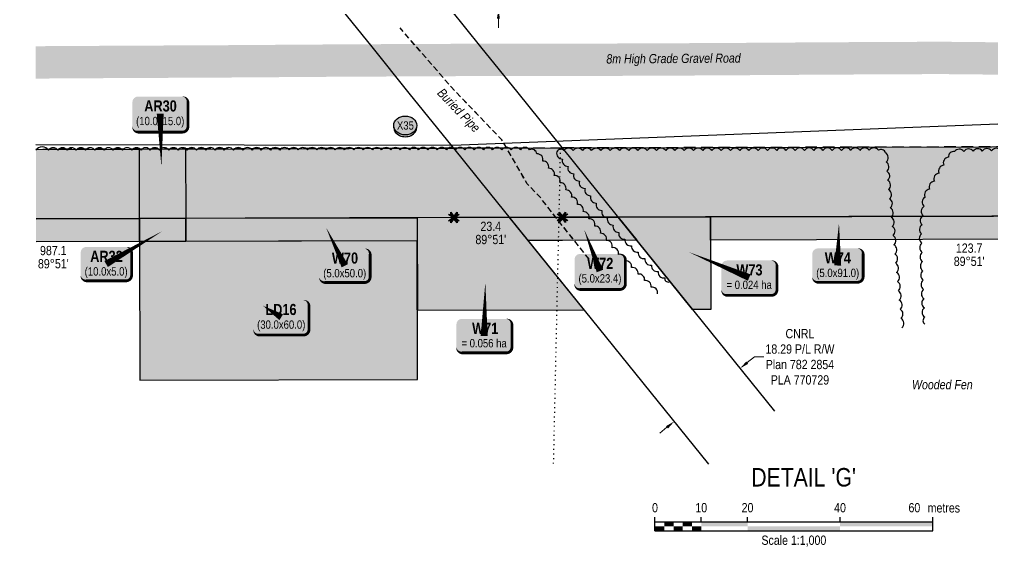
# Model space of a CAD drawing. Extents: x 471563 to 508050, y 6028961 to 6050146.
# Drawn here: x 475407 to 476458, y 6040216 to 6040786 of the extents above; entities that cross this region are included whole.
import ezdxf
from ezdxf.enums import TextEntityAlignment as Align

# ---------------------------------------------------------------- set-up
doc = ezdxf.new("R2010")
doc.units = 0
doc.header["$LTSCALE"] = 5
doc.header["$PDSIZE"] = 0.5
for name, pattern in [('0', [1, 1, 0]), ('foc-ACCESSROAD', [3.75, 2.5, -1.25]), ('foc-TOPO', [1, 0.2, -0.8]), ('UG_PIPE', [1.875, 1.25, -0.625])]:
    doc.linetypes.add(name, pattern=pattern)
doc.layers.get('Defpoints').update_dxf_attribs({"color": 9})
for name, color, linetype in [('AS-PIPE-UG', 44, 'UG_PIPE'), ('AS-PIPE-UG-T', 44, 'Continuous'), ('AS-ROADS', 254, 'Continuous'), ('C-AR', 13, 'foc-ACCESSROAD'), ('DETAIL-T', 7, 'Continuous'), ('F-RW', 190, 'Continuous'), ('L-BD1', 253, 'Continuous'), ('L-MON', 1, 'Continuous'), ('P-CROSSINGS', 250, 'Continuous'), ('P-PROPOSED', 10, 'Continuous'), ('P-PROPOSED-H', 21, 'Continuous'), ('P-TEMP-BLOCKS', 250, 'Continuous'), ('P-TEMP-H', 41, 'Continuous'), ('P-TEMP_ACCESS ROAD', 46, 'Continuous'), ('P-TEMP_LOG DECK', 46, 'Continuous'), ('P-TEMP_WORKSPACE', 46, 'Continuous'), ('P-WORKAREA', 113, 'Continuous'), ('P-WORKAREA-H', 111, 'Continuous'), ('T-BUSH', 110, '0'), ('T-VEGETATION-CHANGE', 104, 'foc-TOPO'), ('WETLAND', 143, 'Continuous'), ('WETLAND-T', 146, 'Continuous')]:
    doc.layers.add(name, color=color, linetype=linetype)
for name, color, linetype, lineweight in [('C-AR-T', 13, 'Continuous', 9), ('F-RW-T', 190, 'Continuous', 9), ('T-TEXT', 48, 'Continuous', 18)]:
    doc.layers.add(name, color=color, linetype=linetype, lineweight=lineweight)
doc.styles.add('80', font='ARIALN.TTF', dxfattribs={"height": 10})
doc.styles.add('80CG', font='ARIALN.TTF', dxfattribs={"height": 10})
doc.styles.add('80L', font='ARIALN.TTF', dxfattribs={"height": 10})
doc.styles.add('80LS', font='ARIALNI.TTF', dxfattribs={"height": 10})
doc.styles.add('BOLD', font='ARIALNB.TTF')
doc.styles.add('Crossing', font='ARIALN.TTF', dxfattribs={"height": 10})
doc.dimstyles.new('Compass 5 000', dxfattribs={"dimscale": 5, "dimtxt": 9, "dimasz": 2, "dimexe": 0.2, "dimexo": 0.0625, "dimgap": 0.5, "dimtad": 0, "dimtih": 1, "dimtoh": 1, "dimzin": 0, "dimdsep": 46, "dimtxsty": '80CG', "dimcen": 0.1, "dimse1": 1, "dimse2": 1, "dimclrd": 256, "dimclrt": 256, "dimaunit": 1, "dimadec": 4, "dimazin": 0, "dimtfac": 0.06, "dimtofl": 0, "dimtmove": 0, "dimatfit": 1, "dimfxl": 0.2, "dimtolj": 1, "dimtzin": 0, "dimlwd": -1, "dimarcsym": 0})

# ---------------------------------------------------------------- blocks, each defined once
blk = doc.blocks.new('xing2')
h = blk.add_hatch(color=50)
h.dxf.hatch_style = 1
edge = h.paths.add_edge_path()
edge.add_ellipse((0, 0), major_axis=(-12.5, 0), ratio=0.816297, start_angle=0, end_angle=360)
h = blk.add_hatch(color=250)
h.dxf.hatch_style = 1
edge = h.paths.add_edge_path()
edge.add_ellipse((0, -2), major_axis=(-12.5, 0), ratio=0.816297, start_angle=0, end_angle=180)
edge.add_line((12.5, -2), (12.5, 0))
edge.add_ellipse((0, 0), major_axis=(-12.5, 0), ratio=0.816297, start_angle=0, end_angle=180, ccw=False)
edge.add_line((-12.5, 0), (-12.5, -2))
at = {"color": 250}
blk.add_ellipse((0, 0), major_axis=(-12.5, 0), ratio=0.816297, dxfattribs=at)
blk.add_ellipse((0, -2), major_axis=(-12.5, 0), ratio=0.816297, start_param=0, end_param=3.141593, dxfattribs=at)
at = {"color": 250, "style": 'Crossing'}
blk.add_attdef('CROSSING', text='', height=9, dxfattribs=at).set_placement((0.1, 0), align=Align.MIDDLE_CENTER)
at = {"color": 250, "style": 'Crossing', "flags": 1}
for tag, p in [('OWNER', (0.1, -12.5)), ('DESCRIPTION', (0.1, -25.8)), ('LOCATION', (0.1, -39.3)), ('DWG_REF', (0.1, -52.8))]:
    blk.add_attdef(tag, text='', height=9, dxfattribs=at).set_placement(p, align=Align.MIDDLE_CENTER)
blk = doc.blocks.new('TEMP')
h = blk.add_hatch(color=255)
h.dxf.hatch_style = 1
h.paths.add_polyline_path([(0, 0.25), (-0.67, 1.15), (-0.67, 0.67), (-1.15, 0.67), (-0.25, 0), (-1.15, -0.67), (-0.67, -0.67), (-0.67, -1.15), (0, -0.25), (0.67, -1.15), (0.67, -0.67), (1.15, -0.67), (0.25, 0), (1.15, 0.67), (0.67, 0.67), (0.67, 1.15)])
h.paths.add_polyline_path([(0.57, 0.85), (0.57, 0.57), (0.85, 0.57), (0.08, 0), (0.85, -0.57), (0.57, -0.57), (0.57, -0.85), (0, -0.08), (-0.57, -0.85), (-0.57, -0.57), (-0.85, -0.57), (-0.08, 0), (-0.85, 0.57), (-0.57, 0.57), (-0.57, 0.85), (0, 0.08)], flags=16)
h = blk.add_hatch(color=1)
h.dxf.hatch_style = 1
h.paths.add_polyline_path([(0, 0.08), (-0.57, 0.85), (-0.57, 0.57), (-0.85, 0.57), (-0.08, 0), (-0.85, -0.57), (-0.57, -0.57), (-0.57, -0.85), (0, -0.08), (0.57, -0.85), (0.57, -0.57), (0.85, -0.57), (0.08, 0), (0.85, 0.57), (0.57, 0.57), (0.57, 0.85)])
h = blk.add_hatch(color=1)
h.dxf.hatch_style = 1
h.paths.add_polyline_path([(-0.08, 0), (-0.85, 0.57), (-0.57, 0.57), (-0.57, 0.85), (0, 0.08), (0.57, 0.85), (0.57, 0.57), (0.85, 0.57), (0.08, 0), (0.85, -0.57), (0.57, -0.57), (0.57, -0.85), (0, -0.08), (-0.57, -0.85), (-0.57, -0.57), (-0.85, -0.57)])
at = {"color": 1}
for p, q in [((-0.08, 0), (0.08, 0)), ((0, 0.08), (0, -0.08))]:
    blk.add_line(p, q, dxfattribs=at)
at = {"color": 255, "flags": 128}
blk.add_lwpolyline([(-0.25, 0), (-1.15, 0.67), (-0.67, 0.67), (-0.67, 1.15), (0, 0.25), (0.67, 1.15), (0.67, 0.67), (1.15, 0.67), (0.25, 0), (1.15, -0.67), (0.67, -0.67), (0.67, -1.15), (0, -0.25), (-0.67, -1.15), (-0.67, -0.67), (-1.15, -0.67)], close=True, dxfattribs=at)
at = {"color": 1, "flags": 128}
blk.add_lwpolyline([(-0.08, 0), (-0.85, 0.57), (-0.57, 0.57), (-0.57, 0.85), (0, 0.08), (0.57, 0.85), (0.57, 0.57), (0.85, 0.57), (0.08, 0), (0.85, -0.57), (0.57, -0.57), (0.57, -0.85), (0, -0.08), (-0.57, -0.85), (-0.57, -0.57), (-0.85, -0.57)], close=True, dxfattribs=at)
blk = doc.blocks.new('*U114')
h = blk.add_hatch(color=191)
edge = h.paths.add_edge_path()
edge.add_line((-24, -19.3), (24, -19.3))
edge.add_arc((24, -13.3), 6, 270, 360)
edge.add_line((30, -13.3), (30, 12.5))
edge.add_arc((24, 12.5), 6, 0, 90)
edge.add_line((24, 18.5), (-24, 18.5))
edge.add_arc((-24, 12.5), 6, 90, 180)
edge.add_line((-30, 12.5), (-30, -13.3))
edge.add_arc((-24, -13.3), 6, 180, 270)
at = {"color": 250, "flags": 128}
blk.add_lwpolyline([(-24, -19.3, 3, 3, 0), (24, -19.3, 3, 3, 0.414214), (30, -13.3, 3, 3, 0), (30, 12.5, 3, 0, 0.414214), (24, 18.5, 0, 0, 0), (-24, 18.5, 0, 0, 0.414214), (-30, 12.5, 0, 0, 0), (-30, -13.3, 0, 3, 0.414214)], format="xyseb", close=True, dxfattribs=at)
at = {"flags": 128}
blk.add_lwpolyline([(-19.7, 12.4, 0, 7.5, 0), (0, 0, 0, 0, 0)], format="xyseb", dxfattribs=at)
at = {"color": 250}
for tag, p, height, style in [('TEMP_AREA_W1_001', (-9.2, 2.2), 12, 'BOLD'), ('ENTER_TEXT_001', (-30.7, -12.5), 9, '80')]:
    blk.add_attdef(tag, p, '', height=height, dxfattribs=dict(at, style=style))
blk = doc.blocks.new('*U326')
h = blk.add_hatch(color=191)
edge = h.paths.add_edge_path()
edge.add_line((-21.5, -18.2), (21.5, -18.2))
edge.add_arc((21.5, -12.2), 6, 270, 360)
edge.add_line((27.5, -12.2), (27.5, 12.5))
edge.add_arc((21.5, 12.5), 6, 0, 90)
edge.add_line((21.5, 18.5), (-21.5, 18.5))
edge.add_arc((-21.5, 12.5), 6, 90, 180)
edge.add_line((-27.5, 12.5), (-27.5, -12.2))
edge.add_arc((-21.5, -12.2), 6, 180, 270)
at = {"flags": 128}
blk.add_lwpolyline([(60.8, 35.6, 0, 7.5, 0), (0, 0, 0, 0, 0)], format="xyseb", dxfattribs=at)
at = {"color": 250, "flags": 128}
blk.add_lwpolyline([(-21.5, -18.2, 3, 3, 0), (21.5, -18.2, 3, 3, 0.414214), (27.5, -12.2, 3, 3, 0), (27.5, 12.5, 3, 0, 0.414214), (21.5, 18.5, 0, 0, 0), (-21.5, 18.5, 0, 0, 0.414214), (-27.5, 12.5, 0, 0, 0), (-27.5, -12.2, 0, 3, 0.414214)], format="xyseb", close=True, dxfattribs=at)
at = {"color": 250}
for tag, p, height, style in [('TEMP_AREA_W1_001', (-9.2, 2.2), 12, 'BOLD'), ('ENTER_TEXT_001', (-30.7, -12.5), 9, '80')]:
    blk.add_attdef(tag, p, '', height=height, dxfattribs=dict(at, style=style))
blk = doc.blocks.new('*U252')
h = blk.add_hatch(color=191)
edge = h.paths.add_edge_path()
edge.add_line((-24, -18.3), (24, -18.3))
edge.add_arc((24, -12.3), 6, 270, 360)
edge.add_line((30, -12.3), (30, 12.5))
edge.add_arc((24, 12.5), 6, 0, 90)
edge.add_line((24, 18.5), (-24, 18.5))
edge.add_arc((-24, 12.5), 6, 90, 180)
edge.add_line((-30, 12.5), (-30, -12.3))
edge.add_arc((-24, -12.3), 6, 180, 270)
at = {"flags": 128}
blk.add_lwpolyline([(1.3, 58.1, 0, 7.5, 0), (0, 0, 0, 0, 0)], format="xyseb", dxfattribs=at)
at = {"color": 250, "flags": 128}
blk.add_lwpolyline([(-24, -18.3, 3, 3, 0), (24, -18.3, 3, 3, 0.414214), (30, -12.3, 3, 3, 0), (30, 12.5, 3, 0, 0.414214), (24, 18.5, 0, 0, 0), (-24, 18.5, 0, 0, 0.414214), (-30, 12.5, 0, 0, 0), (-30, -12.3, 0, 3, 0.414214)], format="xyseb", close=True, dxfattribs=at)
at = {"color": 250}
for tag, p, height, style in [('TEMP_AREA_W1_001', (-9.2, 2.2), 12, 'BOLD'), ('ENTER_TEXT_001', (-30.7, -12.5), 9, '80')]:
    blk.add_attdef(tag, p, '', height=height, dxfattribs=dict(at, style=style))
blk = doc.blocks.new('*U330')
h = blk.add_hatch(color=191)
edge = h.paths.add_edge_path()
edge.add_line((-24, -19.3), (24, -19.3))
edge.add_arc((24, -13.3), 6, 270, 360)
edge.add_line((30, -13.3), (30, 12.5))
edge.add_arc((24, 12.5), 6, 0, 90)
edge.add_line((24, 18.5), (-24, 18.5))
edge.add_arc((-24, 12.5), 6, 90, 180)
edge.add_line((-30, 12.5), (-30, -13.3))
edge.add_arc((-24, -13.3), 6, 180, 270)
at = {"flags": 128}
blk.add_lwpolyline([(-65.1, 27.5, 0, 7.5, 0), (0, 0, 0, 0, 0)], format="xyseb", dxfattribs=at)
at = {"color": 250, "flags": 128}
blk.add_lwpolyline([(-24, -19.3, 3, 3, 0), (24, -19.3, 3, 3, 0.414214), (30, -13.3, 3, 3, 0), (30, 12.5, 3, 0, 0.414214), (24, 18.5, 0, 0, 0), (-24, 18.5, 0, 0, 0.414214), (-30, 12.5, 0, 0, 0), (-30, -13.3, 0, 3, 0.414214)], format="xyseb", close=True, dxfattribs=at)
at = {"color": 250}
for tag, p, height, style in [('TEMP_AREA_W1_001', (-9.2, 2.2), 12, 'BOLD'), ('ENTER_TEXT_001', (-30.7, -12.5), 9, '80')]:
    blk.add_attdef(tag, p, '', height=height, dxfattribs=dict(at, style=style))
blk = doc.blocks.new('*U327')
h = blk.add_hatch(color=191)
edge = h.paths.add_edge_path()
edge.add_line((-21.5, -18.1), (21.5, -18.1))
edge.add_arc((21.5, -12.1), 6, 270, 360)
edge.add_line((27.5, -12.1), (27.5, 12.5))
edge.add_arc((21.5, 12.5), 6, 0, 90)
edge.add_line((21.5, 18.5), (-21.5, 18.5))
edge.add_arc((-21.5, 12.5), 6, 90, 180)
edge.add_line((-27.5, 12.5), (-27.5, -12.1))
edge.add_arc((-21.5, -12.1), 6, 180, 270)
at = {"flags": 128}
blk.add_lwpolyline([(-20.1, 41.2, 0, 7.5, 0), (0, 0, 0, 0, 0)], format="xyseb", dxfattribs=at)
at = {"color": 250, "flags": 128}
blk.add_lwpolyline([(-21.5, -18.1, 3, 3, 0), (21.5, -18.1, 3, 3, 0.414214), (27.5, -12.1, 3, 3, 0), (27.5, 12.5, 3, 0, 0.414214), (21.5, 18.5, 0, 0, 0), (-21.5, 18.5, 0, 0, 0.414214), (-27.5, 12.5, 0, 0, 0), (-27.5, -12.1, 0, 3, 0.414214)], format="xyseb", close=True, dxfattribs=at)
at = {"color": 250}
for tag, p, height, style in [('TEMP_AREA_W1_001', (-9.2, 2.2), 12, 'BOLD'), ('ENTER_TEXT_001', (-30.7, -12.5), 9, '80')]:
    blk.add_attdef(tag, p, '', height=height, dxfattribs=dict(at, style=style))
blk = doc.blocks.new('*U331')
h = blk.add_hatch(color=191)
edge = h.paths.add_edge_path()
edge.add_line((-21.5, -18.1), (21.5, -18.1))
edge.add_arc((21.5, -12.1), 6, 270, 360)
edge.add_line((27.5, -12.1), (27.5, 12.5))
edge.add_arc((21.5, 12.5), 6, 0, 90)
edge.add_line((21.5, 18.5), (-21.5, 18.5))
edge.add_arc((-21.5, 12.5), 6, 90, 180)
edge.add_line((-27.5, 12.5), (-27.5, -12.1))
edge.add_arc((-21.5, -12.1), 6, 180, 270)
at = {"flags": 128}
blk.add_lwpolyline([(1.4, 45.8, 0, 7.5, 0), (0, 0, 0, 0, 0)], format="xyseb", dxfattribs=at)
at = {"color": 250, "flags": 128}
blk.add_lwpolyline([(-21.5, -18.1, 3, 3, 0), (21.5, -18.1, 3, 3, 0.414214), (27.5, -12.1, 3, 3, 0), (27.5, 12.5, 3, 0, 0.414214), (21.5, 18.5, 0, 0, 0), (-21.5, 18.5, 0, 0, 0.414214), (-27.5, 12.5, 0, 0, 0), (-27.5, -12.1, 0, 3, 0.414214)], format="xyseb", close=True, dxfattribs=at)
at = {"color": 250}
for tag, p, height, style in [('TEMP_AREA_W1_001', (-9.2, 2.2), 12, 'BOLD'), ('ENTER_TEXT_001', (-30.7, -12.5), 9, '80')]:
    blk.add_attdef(tag, p, '', height=height, dxfattribs=dict(at, style=style))
blk = doc.blocks.new('*U329')
h = blk.add_hatch(color=111)
edge = h.paths.add_edge_path()
edge.add_line((-21.5, -20), (21.5, -20))
edge.add_arc((21.5, -14), 6, 270, 360)
edge.add_line((27.5, -14), (27.5, 12.5))
edge.add_arc((21.5, 12.5), 6, 0, 90)
edge.add_line((21.5, 18.5), (-21.5, 18.5))
edge.add_arc((-21.5, 12.5), 6, 90, 180)
edge.add_line((-27.5, 12.5), (-27.5, -14))
edge.add_arc((-21.5, -14), 6, 180, 270)
at = {"flags": 128}
blk.add_lwpolyline([(-17.1, 44.9, 0, 7.5, 0), (0, 0, 0, 0, 0)], format="xyseb", dxfattribs=at)
at = {"color": 250, "flags": 128}
blk.add_lwpolyline([(-21.5, -20, 3, 3, 0), (21.5, -20, 3, 3, 0.414214), (27.5, -14, 3, 3, 0), (27.5, 12.5, 3, 0, 0.414214), (21.5, 18.5, 0, 0, 0), (-21.5, 18.5, 0, 0, 0.414214), (-27.5, 12.5, 0, 0, 0), (-27.5, -14, 0, 3, 0.414214)], format="xyseb", close=True, dxfattribs=at)
at = {"color": 250}
for tag, p, height, style in [('TEMP_AREA_W1_001', (-9.2, 2.2), 12, 'BOLD'), ('ENTER_TEXT_001', (-30.7, -12.5), 9, '80')]:
    blk.add_attdef(tag, p, '', height=height, dxfattribs=dict(at, style=style))
blk = doc.blocks.new('*U328')
h = blk.add_hatch(color=111)
edge = h.paths.add_edge_path()
edge.add_line((-24, -20), (24, -20))
edge.add_arc((24, -14), 6, 270, 360)
edge.add_line((30, -14), (30, 12.5))
edge.add_arc((24, 12.5), 6, 0, 90)
edge.add_line((24, 18.5), (-24, 18.5))
edge.add_arc((-24, 12.5), 6, 90, 180)
edge.add_line((-30, 12.5), (-30, -14))
edge.add_arc((-24, -14), 6, 180, 270)
at = {"color": 250, "flags": 128}
blk.add_lwpolyline([(-24, -20, 3, 3, 0), (24, -20, 3, 3, 0.414214), (30, -14, 3, 3, 0), (30, 12.5, 3, 0, 0.414214), (24, 18.5, 0, 0, 0), (-24, 18.5, 0, 0, 0.414214), (-30, 12.5, 0, 0, 0), (-30, -14, 0, 3, 0.414214)], format="xyseb", close=True, dxfattribs=at)
at = {"flags": 128}
blk.add_lwpolyline([(1.3, -57.3, 0, 7.5, 0), (0, 0, 0, 0, 0)], format="xyseb", dxfattribs=at)
at = {"color": 250}
for tag, p, height, style in [('TEMP_AREA_W1_001', (-9.2, 2.2), 12, 'BOLD'), ('ENTER_TEXT_001', (-30.7, -12.5), 9, '80')]:
    blk.add_attdef(tag, p, '', height=height, dxfattribs=dict(at, style=style))
blk = doc.blocks.new('*D334')
at = {"layer": 'Defpoints', "color": 0, "linetype": 'Continuous', "transparency": 16777216}
for p in [(476176.8, 6040419.6), (476105.7, 6040362.3), (476114.2, 6040351.7)]:
    blk.add_point(p, dxfattribs=at)
at = {"layer": 'F-RW-T', "transparency": 16777216}
for p, q in [((476193.1, 6040415.4), (476200.9, 6040421.6)), ((476200.9, 6040421.6), (476210.9, 6040421.6)), ((476106.4, 6040345.4), (476098.6, 6040339.2))]:
    blk.add_line(p, q, dxfattribs=at)
at = {"layer": 'F-RW-T', "linetype": 'Continuous', "transparency": 16777216}
for points in [[(476192.1, 6040416.7), (476194.2, 6040414.1), (476185.4, 6040409.1)], [(476105.4, 6040346.7), (476107.5, 6040344.1), (476114.2, 6040351.7)]]:
    blk.add_solid(points, dxfattribs=at)
at = {"layer": 'F-RW-T', "linetype": 'Continuous', "transparency": 16777216, "insert": (476250, 6040421.6), "char_height": 10, "attachment_point": 5, "style": '80CG'}
blk.add_mtext('\\A1;CNRL\\P18.29 P/L R/W\\PPlan 782 2854\\PPLA 770729', dxfattribs=at)
blk = doc.blocks.new('*D337')
at = {"layer": 'C-AR-T', "transparency": 16777216}
for p, q in [((475923.8, 6040951.5), (475913.8, 6040951.5)), ((475924, 6040907.1), (475923.8, 6040951.5)), ((475924.3, 6040787.2), (475924.3, 6040777.2))]:
    blk.add_line(p, q, dxfattribs=at)
at = {"layer": 'C-AR-T', "linetype": 'Continuous', "transparency": 16777216}
for points in [[(475925.6, 6040907.1), (475922.3, 6040907.1), (475924, 6040897.1)], [(475925.9, 6040787.2), (475922.6, 6040787.1), (475924.3, 6040797.2)]]:
    blk.add_solid(points, dxfattribs=at)
at = {"layer": 'Defpoints', "color": 0, "linetype": 'Continuous', "transparency": 16777216}
for p in [(475924, 6040897.1), (475934.6, 6040897.1), (475934.9, 6040797.2)]:
    blk.add_point(p, dxfattribs=at)
at = {"layer": 'C-AR-T', "linetype": 'Continuous', "transparency": 16777216, "insert": (475879.5, 6040951.5), "char_height": 10, "attachment_point": 5, "style": '80CG'}
blk.add_mtext('\\A1;Veren\\P20.00 A/R\\PLOC 181158', dxfattribs=at)
blk = doc.blocks.new('*U389')
at = {"color": 0}
for p, q in [((-150, 0), (-150, 15)), ((-100, 10), (-100, 15)), ((-50, 10), (-50, 15)), ((50, 10), (50, 15)), ((150.2, 0), (150.2, 15)), ((-150, 10), (150.2, 10)), ((-150, 0), (150.2, 0))]:
    blk.add_line(p, q, dxfattribs=at)
for points in [[(-150, 5), (-140, 5), (-150, 0), (-140, 0)], [(-140, 10), (-130, 10), (-140, 5), (-130, 5)], [(-130, 5), (-120, 5), (-130, 0), (-120, 0)], [(-120, 10), (-110, 10), (-120, 5), (-110, 5)], [(-110, 5), (-100, 5), (-110, 0), (-100, 0)], [(-100, 10), (-50, 10), (-100, 5), (-50, 5)], [(-50, 5), (50, 5), (-50, 0), (50, 0)], [(50, 10), (150.2, 10), (50, 5), (150.2, 5)]]:
    blk.add_solid(points, dxfattribs=at)
at = {"color": 0, "style": '80'}
blk.add_text('metres', height=10, dxfattribs=at).set_placement((162.2, 20), align=Align.CENTER)
at = {"color": 0, "char_height": 10, "style": '80'}
for s, insert, attachment_point in [('0', (-150, 30.2), 2), ('10', (-100, 30.2), 2), ('20', (-50, 30.2), 2), ('40', (50, 30.2), 2), ('60', (136.7, 30.2), 3), ('Scale 1:1,000', (0.1, -5), 2)]:
    blk.add_mtext(s, dxfattribs=dict(at, insert=insert, attachment_point=attachment_point))

msp = doc.modelspace()

# ---------------------------------------------------------------- hatches: boundary and pattern name
at = {"layer": 'P-PROPOSED-H'}
h = msp.add_hatch(color=256, dxfattribs=at)
h.dxf.hatch_style = 1
h.paths.add_polyline_path([(475424.622, 6040645.888), (475424.79, 6040570.927), (475876.278, 6040572.102), (475993.421, 6040572.415), (476611.592, 6040574.074), (476686.552, 6040574.275), (476685.428, 6040993.207), (476348.852, 6040992.493), (476348.951, 6040917.349), (476610.668, 6040918.077), (476611.39, 6040649.035), (475993.221, 6040647.376), (475876.085, 6040647.063)])
at = {"layer": 'P-TEMP-H'}
h = msp.add_hatch(color=256, dxfattribs=at)
h.dxf.hatch_style = 1
h.paths.add_polyline_path([(475936.396, 6040572.263), (475876.279, 6040572.102), (475836.465, 6040571.999), (475836.711, 6040472.05), (476016.811, 6040472.528)])
h = msp.add_hatch(color=256, dxfattribs=at)
h.dxf.hatch_style = 1
h.paths.add_polyline_path([(476153.482, 6040572.845), (476153.751, 6040472.898), (476133.948, 6040472.845), (476053.536, 6040572.576)])
h = msp.add_hatch(color=256, dxfattribs=at)
h.dxf.hatch_style = 1
h.paths.add_polyline_path([(476611.659, 6040549.087), (476153.55, 6040547.858), (476153.482, 6040572.845), (476611.592, 6040574.074)])
h = msp.add_hatch(color=256, dxfattribs=at)
h.dxf.hatch_style = 1
h.paths.add_polyline_path([(475424.79, 6040570.927), (475536.608, 6040571.218), (475536.673, 6040546.231), (475424.855, 6040545.94)])
h = msp.add_hatch(color=256, dxfattribs=at)
h.dxf.hatch_style = 1
h.paths.add_polyline_path([(475536.608, 6040571.218), (475586.581, 6040571.348), (475586.646, 6040546.361), (475536.673, 6040546.231)])
h = msp.add_hatch(color=256, dxfattribs=at)
h.dxf.hatch_style = 1
h.paths.add_polyline_path([(475836.515, 6040547.012), (475586.646, 6040546.361), (475586.581, 6040571.348), (475836.465, 6040571.999)])
h = msp.add_hatch(color=256, dxfattribs=at)
h.dxf.hatch_style = 1
h.paths.add_polyline_path([(475536.673, 6040546.231), (475537.063, 6040396.31), (475836.906, 6040397.09), (475836.515, 6040547.012)])
at = {"layer": 'P-WORKAREA-H'}
h = msp.add_hatch(color=256, dxfattribs=at)
h.dxf.hatch_style = 1
h.paths.add_polyline_path([(475586.386, 6040646.309), (475586.581, 6040571.348), (475536.608, 6040571.218), (475536.412, 6040646.179)])
h = msp.add_hatch(color=256, dxfattribs=at)
h.dxf.hatch_style = 1
h.paths.add_polyline_path([(475936.396, 6040572.263), (475993.421, 6040572.415), (476053.536, 6040572.576), (476073.639, 6040547.643), (475993.488, 6040547.428), (475956.5, 6040547.329)])

# ---------------------------------------------------------------- linework, layer by layer
at = {"layer": 'AS-PIPE-UG', "flags": 128}
for points in [[(476022.373, 6040527.043), (475988.938, 6040569.018), (475969.593, 6040593.678), (475955.343, 6040608.558), (475928.093, 6040656.133), (475873.243, 6040713.403), (475817.998, 6040777.238)], [(476022.403, 6040527.083), (475988.968, 6040569.053), (475969.623, 6040593.713), (475955.373, 6040608.598), (475928.128, 6040656.168), (475873.273, 6040713.443), (475818.033, 6040777.273)]]:
    msp.add_lwpolyline(points, dxfattribs=at)
at = {"layer": 'AS-ROADS', "const_width": 34.982, "flags": 128}
msp.add_lwpolyline([(476905.633, 6040634.708), (476890.293, 6040642.638), (476836.413, 6040669.863), (476766.718, 6040701.688), (476681.563, 6040727.358), (476586.553, 6040740.148), (476499.348, 6040743.788), (476401.543, 6040744.763), (476285.743, 6040744.198), (476158.478, 6040743.328), (476030.103, 6040742.733), (475893.503, 6040742.578), (475760.198, 6040741.938), (475631.238, 6040741.028), (475498.533, 6040740.348), (475424.412, 6040739.891)], dxfattribs=at)
at = {"layer": 'C-AR'}
msp.add_lwpolyline([(476889.539, 6040544.745), (476774.671, 6040649.473), (475993.221, 6040647.376), (475876.085, 6040647.063), (475424.622, 6040645.888)], dxfattribs=at)
at = {"layer": 'F-RW'}
for points in [[(475593.364, 6041143.267), (475696.121, 6041015.818), (475776.554, 6040916.07), (475792.148, 6040896.744), (475867.516, 6040803.273), (475872.567, 6040797.013), (475905.003, 6040756.776), (475945.272, 6040706.837), (475991.472, 6040649.546), (475993.221, 6040647.376), (476031.707, 6040599.65), (476222.621, 6040362.867)], [(476151.479, 6040305.506), (475914.58, 6040599.319), (475876.085, 6040647.063), (475874.35, 6040649.214), (475828.051, 6040706.633), (475787.782, 6040756.572), (475755.428, 6040796.709), (475674.954, 6040896.504), (475659.402, 6040915.779), (475578.768, 6041015.752), (475522.211, 6041085.9)]]:
    msp.add_lwpolyline(points, dxfattribs=at)
at = {"layer": 'P-PROPOSED'}
msp.add_lwpolyline([(475424.622, 6040645.888), (475876.085, 6040647.063), (475993.221, 6040647.376), (476611.39, 6040649.035), (476610.668, 6040918.077), (476348.951, 6040917.349), (476348.852, 6040992.493), (476685.428, 6040993.207), (476686.552, 6040574.275), (476611.592, 6040574.074), (475993.421, 6040572.415), (475876.278, 6040572.102), (475424.79, 6040570.927)], dxfattribs=at)
at = {"layer": 'P-TEMP_ACCESS ROAD'}
msp.add_lwpolyline([(475536.608, 6040571.218), (475586.581, 6040571.348), (475586.646, 6040546.361), (475536.673, 6040546.231), (475536.608, 6040571.218)], dxfattribs=at)
at = {"layer": 'P-TEMP_LOG DECK', "flags": 128}
msp.add_lwpolyline([(475536.673, 6040546.231), (475537.063, 6040396.31), (475836.906, 6040397.09), (475836.515, 6040547.012)], close=True, dxfattribs=at)
at = {"layer": 'P-TEMP_WORKSPACE'}
for points in [[(475936.396, 6040572.263), (475876.279, 6040572.102), (475836.465, 6040571.999), (475836.711, 6040472.05), (476016.811, 6040472.528)], [(476153.482, 6040572.845), (476153.751, 6040472.898), (476133.948, 6040472.845), (476053.536, 6040572.576)], [(476611.659, 6040549.087), (476611.659, 6040549.087), (476153.55, 6040547.858), (476153.482, 6040572.845), (476611.592, 6040574.074)]]:
    msp.add_lwpolyline(points, close=True, dxfattribs=at)
for points in [[(475424.79, 6040570.927), (475536.608, 6040571.218), (475536.673, 6040546.231), (475424.855, 6040545.94)], [(475836.515, 6040547.012), (475586.646, 6040546.361), (475586.581, 6040571.348), (475836.465, 6040571.999), (475836.515, 6040547.012)]]:
    msp.add_lwpolyline(points, dxfattribs=at)
at = {"layer": 'P-WORKAREA'}
for points in [[(475586.386, 6040646.309), (475586.581, 6040571.348), (475536.608, 6040571.218), (475536.412, 6040646.179)], [(475936.396, 6040572.263), (475993.421, 6040572.415), (476053.536, 6040572.576), (476073.639, 6040547.643), (475993.488, 6040547.428), (475956.5, 6040547.329)]]:
    msp.add_lwpolyline(points, close=True, dxfattribs=at)
at = {"layer": 'T-BUSH', "linetype": 'Continuous', "flags": 128}
for points in [[(476096.204, 6040489.752, 0.52056705), (476089.168, 6040496.851, 0.52056705), (476082.133, 6040503.95, 0.52056705), (476075.098, 6040511.05, 0.52056705), (476068.062, 6040518.149, 0.52056705), (476061.027, 6040525.248, 0.52056705), (476053.991, 6040532.347, 0.52056705), (476047.083, 6040539.559, 0.52056705), (476040.838, 6040547.363, 0.52056705), (476034.593, 6040555.166, 0.52056705), (476028.348, 6040562.97, 0.52056705), (476022.104, 6040570.774, 0.52056705), (476015.859, 6040578.577, 0.52056705), (476009.614, 6040586.381, 0.52056705), (476003.369, 6040594.184, 0.52056705), (475997.124, 6040601.988, 0.52056705), (475990.879, 6040609.791, 0.52056705), (475984.634, 6040617.595, 0.52056705), (475978.389, 6040625.399, 0.52056705), (475972.144, 6040633.202, 0.52056705), (475965.9, 6040641.006, 0.52056705), (475958.013, 6040645.39, 0.52056705), (475948.018, 6040645.382, 0.52056705), (475938.024, 6040645.375, 0.52056705), (475928.029, 6040645.367, 0.52056705), (475918.034, 6040645.36, 0.52056705), (475908.04, 6040645.352, 0.52056705), (475898.045, 6040645.345, 0.52056705), (475888.05, 6040645.337, 0.52056705), (475878.056, 6040645.33, 0.52056705), (475868.061, 6040645.322, 0.52056705), (475858.066, 6040645.315, 0.52056705), (475848.071, 6040645.307, 0.52056705), (475838.077, 6040645.3, 0.52056705), (475828.082, 6040645.292, 0.52056705), (475818.087, 6040645.285, 0.52056705), (475808.093, 6040645.277, 0.52056705), (475798.098, 6040645.27, 0.52056705), (475788.103, 6040645.262, 0.52056705), (475778.108, 6040645.255, 0.52056705), (475768.114, 6040645.247, 0.52056705), (475758.119, 6040645.239, 0.52056705), (475748.124, 6040645.232, 0.52056705), (475738.13, 6040645.224, 0.52056705), (475728.135, 6040645.217, 0.52056705), (475718.14, 6040645.209, 0.52056705), (475708.145, 6040645.202, 0.52056705), (475698.151, 6040645.194, 0.52056705), (475688.156, 6040645.187, 0.52056705), (475678.161, 6040645.179, 0.52056705), (475668.167, 6040645.172, 0.52056705), (475658.172, 6040645.164, 0.52056705), (475648.177, 6040645.157, 0.52056705), (475638.182, 6040645.149, 0.52056705), (475628.188, 6040645.142, 0.52056705), (475618.193, 6040645.134, 0.52056705), (475608.198, 6040645.127, 0.52056705), (475598.204, 6040645.119, 0.52056705), (475588.209, 6040645.112, 0.52056705), (475578.214, 6040645.104, 0.52056705), (475568.219, 6040645.096, 0.52056705), (475558.225, 6040645.089, 0.52056705), (475548.23, 6040645.081, 0.52056705), (475538.235, 6040645.074, 0.52056705), (475528.241, 6040645.066, 0.52056705), (475518.246, 6040645.059, 0.52056705), (475508.251, 6040645.051, 0.52056705), (475498.256, 6040645.044, 0.52056705), (475488.262, 6040645.036, 0.52056705), (475478.267, 6040645.029, 0.52056705), (475468.272, 6040645.021, 0.52056705), (475458.278, 6040645.014, 0.52056705), (475448.283, 6040645.006, 0.52056705), (475438.288, 6040644.997, 0.52056705), (475424.624, 6040644.971, 0.52056705)], [(476360.144, 6040453.106, 0.52056705), (476359.187, 6040463.055, 0.52056705), (476358.231, 6040473.004, 0.52056705), (476357.275, 6040482.952, 0.52056705), (476356.318, 6040492.901, 0.52056705), (476355.362, 6040502.85, 0.52056705), (476354.405, 6040512.799, 0.52056705), (476353.449, 6040522.748, 0.52056705), (476352.493, 6040532.697, 0.52056705), (476351.536, 6040542.646, 0.52056705), (476350.58, 6040552.594, 0.52056705), (476349.623, 6040562.543, 0.52056705), (476348.667, 6040572.492, 0.52056705), (476347.711, 6040582.441, 0.52056705), (476346.754, 6040592.39, 0.52056705), (476345.798, 6040602.339, 0.52056705), (476344.841, 6040612.287, 0.52056705), (476343.929, 6040622.24, 0.52056705), (476343.146, 6040632.204, 0.52056705), (476342.363, 6040642.168, 0.52056705), (476334.854, 6040644.849, 0.52056705), (476324.859, 6040644.84, 0.52056705), (476314.864, 6040644.83, 0.52056705), (476304.87, 6040644.82, 0.52056705), (476294.875, 6040644.81, 0.52056705), (476284.88, 6040644.8, 0.52056705), (476274.885, 6040644.79, 0.52056705), (476264.891, 6040644.78, 0.52056705), (476254.896, 6040644.77, 0.52056705), (476244.901, 6040644.761, 0.52056705), (476234.907, 6040644.751, 0.52056705), (476224.912, 6040644.741, 0.52056705), (476214.917, 6040644.731, 0.52056705), (476204.922, 6040644.721, 0.52056705), (476194.928, 6040644.711, 0.52056705), (476184.933, 6040644.701, 0.52056705), (476174.938, 6040644.691, 0.52056705), (476164.944, 6040644.682, 0.52056705), (476154.949, 6040644.672, 0.52056705), (476144.954, 6040644.662, 0.52056705), (476134.959, 6040644.652, 0.52056705), (476124.965, 6040644.642, 0.52056705), (476114.97, 6040644.632, 0.52056705), (476104.975, 6040644.622, 0.52056705), (476094.981, 6040644.612, 0.52056705), (476084.986, 6040644.603, 0.52056705), (476074.991, 6040644.593, 0.52056705), (476064.997, 6040644.583, 0.52056705), (476055.002, 6040644.573, 0.52056705), (476045.007, 6040644.563, 0.52056705), (476035.012, 6040644.553, 0.52056705), (476025.018, 6040644.543, 0.52056705), (476015.023, 6040644.534, 0.52056705), (476005.028, 6040644.524, 0.52056705), (475995.034, 6040644.514, 0.52056705), (475987.409, 6040643.337, 0.52056705), (475993.496, 6040635.41, 0.52056705), (475999.583, 6040627.483, 0.52056705), (476005.67, 6040619.556, 0.52056705), (476011.758, 6040611.628, 0.52056705), (476017.845, 6040603.701, 0.52056705), (476023.932, 6040595.774, 0.52056705), (476030.019, 6040587.847, 0.52056705), (476036.106, 6040579.92, 0.52056705), (476042.194, 6040571.993, 0.52056705), (476048.281, 6040564.065, 0.52056705), (476054.368, 6040556.138, 0.52056705), (476060.991, 6040548.688, 0.52056705), (476068.168, 6040541.732, 0.52056705), (476075.344, 6040534.776, 0.52056705), (476082.521, 6040527.819, 0.52056705), (476089.697, 6040520.863, 0.52056705), (476096.874, 6040513.907, 0.52056705), (476104.051, 6040506.95, 0.52056705), (476108.615, 6040502.526, 0.52056705)], [(476466.99, 6040644.507, 0.52056705), (476456.998, 6040644.284, 0.52056705), (476447.006, 6040644.061, 0.52056705), (476437.013, 6040643.839, 0.52056705), (476427.021, 6040643.616, 0.52056705), (476417.029, 6040643.394, 0.52056705), (476410.475, 6040637.294, 0.52056705), (476405.385, 6040628.692, 0.52056705), (476400.295, 6040620.091, 0.52056705), (476395.205, 6040611.489, 0.52056705), (476390.115, 6040602.888, 0.52056705), (476385.17, 6040594.238, 0.52056705), (476384.132, 6040584.298, 0.52056705), (476383.093, 6040574.357, 0.52056705), (476382.054, 6040564.416, 0.52056705), (476381.386, 6040554.464, 0.52056705), (476381.76, 6040544.476, 0.52056705), (476382.135, 6040534.488, 0.52056705), (476382.51, 6040524.501, 0.52056705), (476382.885, 6040514.513, 0.52056705), (476383.259, 6040504.525, 0.52056705), (476383.634, 6040494.537, 0.52056705), (476384.009, 6040484.55, 0.52056705), (476384.383, 6040474.562, 0.52056705), (476384.758, 6040464.574, 0.52056705), (476385.05, 6040456.8, 0.52056705)]]:
    msp.add_lwpolyline(points, format="xyb", dxfattribs=at)
at = {"layer": 'T-VEGETATION-CHANGE', "flags": 128}
msp.add_lwpolyline([(475983.895, 6040306.124), (475991.448, 6040644.917)], dxfattribs=at)
at = {"layer": 'WETLAND'}
msp.add_lwpolyline([(475424.611, 6040651.077), (475874.564, 6040650.479), (476509.681, 6040675.249), (476756.669, 6040434.721), (476837.817, 6040429.88)], dxfattribs=at)

# ---------------------------------------------------------------- block references
at = {"layer": 'DETAIL-T', "xscale": 0.99947143, "yscale": 0.99947143, "zscale": 0.99947143}
msp.add_blockref('*U389', (476243.356, 6040233.324), dxfattribs=at)
at = {"layer": 'L-MON', "xscale": 4.997357149999892, "yscale": 4.997357149999892, "zscale": 4.997357149999892}
for p in [(475876.291, 6040572.102), (475993.421, 6040572.415)]:
    msp.add_blockref('TEMP', p, dxfattribs=at)
at = {"layer": 'P-CROSSINGS', "xscale": 0.99947143, "yscale": 0.99947143, "zscale": 0.99947143}
msp.add_blockref('xing2', (475823.722, 6040671.736), dxfattribs=at).add_auto_attribs({'CROSSING': 'X35'})
at = {"layer": 'P-TEMP-BLOCKS'}
ref = msp.add_blockref('*U328', (475558.954, 6040684.508), dxfattribs=dict(at, xscale=0.9994796499999833, yscale=0.9994796499999833, zscale=0.9994796499999833))
ref.add_attrib('TEMP_AREA_W1_001', 'AR30', (475541.732, 6040686.853), dxfattribs={"layer": '0', "color": 250, "height": 11.9938, "style": 'BOLD'})
ref.add_attrib('ENTER_TEXT_001', '(10.0x15.0)', (475532.891, 6040672.044), dxfattribs={"layer": '0', "color": 250, "height": 8.99532, "style": '80'})
ref = msp.add_blockref('*U327', (475758.267, 6040520.02), dxfattribs=dict(at, xscale=0.9994796499999833, yscale=0.9994796499999833, zscale=0.9994796499999833))
ref.add_attrib('TEMP_AREA_W1_001', 'W70', (475744.457, 6040522.366), dxfattribs={"layer": '0', "color": 250, "height": 11.9938, "style": 'BOLD'})
ref.add_attrib('ENTER_TEXT_001', '(5.0x50.0)', (475735.07, 6040507.557), dxfattribs={"layer": '0', "color": 250, "height": 8.9953, "style": '80'})
ref = msp.add_blockref('*U329', (476033.979, 6040514.378), dxfattribs=dict(at, xscale=0.9994796499999833, yscale=0.9994796499999833, zscale=0.9994796499999833))
ref.add_attrib('TEMP_AREA_W1_001', 'W72', (476020.177, 6040516.622), dxfattribs={"layer": '0', "color": 250, "height": 11.9938, "style": 'BOLD'})
ref.add_attrib('ENTER_TEXT_001', '(5.0x23.4)', (476010.782, 6040501.915), dxfattribs={"layer": '0', "color": 250, "height": 8.9953, "style": '80'})
ref = msp.add_blockref('*U331', (476290.802, 6040520.314), dxfattribs=dict(at, xscale=0.9994796499999833, yscale=0.9994796499999833, zscale=0.9994796499999833))
ref.add_attrib('TEMP_AREA_W1_001', 'W74', (476276.816, 6040522.557), dxfattribs={"layer": '0', "color": 250, "height": 11.9938, "style": 'BOLD'})
ref.add_attrib('ENTER_TEXT_001', '(5.0x91.0)', (476267.605, 6040507.85), dxfattribs={"layer": '0', "color": 250, "height": 8.9953, "style": '80'})
ref = msp.add_blockref('*U326', (475500.545, 6040521.923), dxfattribs=dict(at, xscale=0.9994796499999833, yscale=0.9994796499999833, zscale=0.9994796499999833))
ref.add_attrib('TEMP_AREA_W1_001', 'AR32', (475483.331, 6040524.268), dxfattribs={"layer": '0', "color": 250, "height": 11.9938, "style": 'BOLD'})
ref.add_attrib('ENTER_TEXT_001', '(10.0x5.0)', (475477.348, 6040509.459), dxfattribs={"layer": '0', "color": 250, "height": 8.9953, "style": '80'})
ref = msp.add_blockref('*U330', (476195.19, 6040507.269), dxfattribs=dict(at, xscale=0.9994796499999833, yscale=0.9994796499999833, zscale=0.9994796499999833))
ref.add_attrib('TEMP_AREA_W1_001', 'W73', (476181.335, 6040509.614), dxfattribs={"layer": '0', "color": 250, "height": 11.9938, "style": 'BOLD'})
ref.add_attrib('ENTER_TEXT_001', '= 0.024 ha', (476170.634, 6040494.922), dxfattribs={"layer": '0', "color": 250, "height": 8.9953, "style": '80'})
ref = msp.add_blockref('*U252', (475908.891, 6040444.153), dxfattribs=dict(at, xscale=0.9994796499999833, yscale=0.9994796499999833, zscale=0.9994796499999833))
ref.add_attrib('TEMP_AREA_W1_001', 'W71', (475895.863, 6040446.396), dxfattribs={"layer": '0', "color": 250, "height": 11.9938, "style": 'BOLD'})
ref.add_attrib('ENTER_TEXT_001', '= 0.056 ha', (475884.335, 6040431.806), dxfattribs={"layer": '0', "color": 250, "height": 8.9953, "style": '80'})
ref = msp.add_blockref('*U114', (475689.688, 6040464.419), dxfattribs=dict(at, xscale=0.9994796499999833, yscale=0.9994796499999833, zscale=0.9994796499999833))
ref.add_attrib('TEMP_AREA_W1_001', 'LD16', (475672.606, 6040466.764), dxfattribs={"layer": '0', "color": 250, "height": 11.9938, "style": 'BOLD'})
ref.add_attrib('ENTER_TEXT_001', '(30.0x60.0)', (475663.626, 6040451.955), dxfattribs={"layer": '0', "color": 250, "height": 8.99532, "style": '80'})

# ---------------------------------------------------------------- texts
at = {"layer": 'AS-PIPE-UG-T', "insert": (475857.696, 6040720.143), "char_height": 9.9948, "attachment_point": 1, "rotation": 313.96355, "style": '80L'}
msp.add_mtext_dynamic_manual_height_columns('\\pi9.99049;{\\fArial Narrow|b0|i1|c0|p34;Buried Pipe}', width=78.3885, gutter_width=50, heights=[13.111], dxfattribs=at)
at = {"layer": 'DETAIL-T', "color": 3, "insert": (476254.009, 6040291.241), "char_height": 19.9894, "width": 223.7397, "attachment_point": 5, "style": '80CG'}
msp.add_mtext("DETAIL 'G'", dxfattribs=at)
at = {"layer": 'L-BD1', "linetype": 'Continuous', "style": '80L'}
for s, rotation, p in [('23.4', 0.1529, (475916.037, 6040562.713)), ("89°51'", 0.1529, (475916.075, 6040548.471)), ('123.7', 0.1538, (476432.778, 6040539.112)), ("89°51'", 0.1538, (476432.816, 6040524.87))]:
    msp.add_text(s, height=9.9947, rotation=rotation, dxfattribs=at).set_placement(p, align=Align.MIDDLE)
at = {"layer": 'L-BD1', "style": '80L'}
for s, p in [('987.1', (475443.47, 6040536.489)), ("89°51'", (475443.508, 6040522.246))]:
    msp.add_text(s, height=9.9947, rotation=0.1497, dxfattribs=at).set_placement(p, align=Align.MIDDLE)
at = {"layer": 'T-TEXT', "insert": (476040.852, 6040748.674), "char_height": 9.99475, "attachment_point": 1, "rotation": 0.391675, "style": '80LS'}
msp.add_mtext_dynamic_manual_height_columns('8m High Grade Gravel Road', width=145.8379, gutter_width=50, heights=[0], dxfattribs=at)
at = {"layer": 'WETLAND-T', "insert": (476358.032, 6040396.511), "char_height": 10, "attachment_point": 1, "style": '80L'}
msp.add_mtext_dynamic_manual_height_columns('\\pi12.99667;{\\fArial Narrow|b0|i1|c0|p34;Wooded Fen}', width=89.87465, gutter_width=50, heights=[0], dxfattribs=at)

# ---------------------------------------------------------------- dimensions: what is measured, and where the dimension line sits
at = {"layer": 'C-AR-T', "linetype": 'Continuous'}
dim = msp.add_linear_dim(base=(475923.99, 6040897.113), p1=(475934.871, 6040797.182), p2=(475934.608, 6040897.141), angle=90.150693, text='\\pxqc;Veren\\P20.00 A/R\\PLOC 181158', dimstyle='Compass 5 000', dxfattribs=at)
dim.commit()
dim.dimension.update_dxf_attribs({"geometry": '*D337', "text_midpoint": (475879.532, 6040951.486), "dimtype": 161})
at = {"layer": 'F-RW-T', "linetype": 'Continuous'}
dim = msp.add_linear_dim(base=(476114.219, 6040351.718), p1=(476176.838, 6040419.65), p2=(476105.696, 6040362.289), angle=218.878894, text='CNRL\\P18.29 P/L R/W\\PPlan 782 2854\\PPLA 770729', dimstyle='Compass 5 000', dxfattribs=at)
dim.commit()
dim.dimension.update_dxf_attribs({"geometry": '*D334', "text_midpoint": (476250.017, 6040421.632), "dimtype": 161})

doc.saveas('drawing.dxf')
